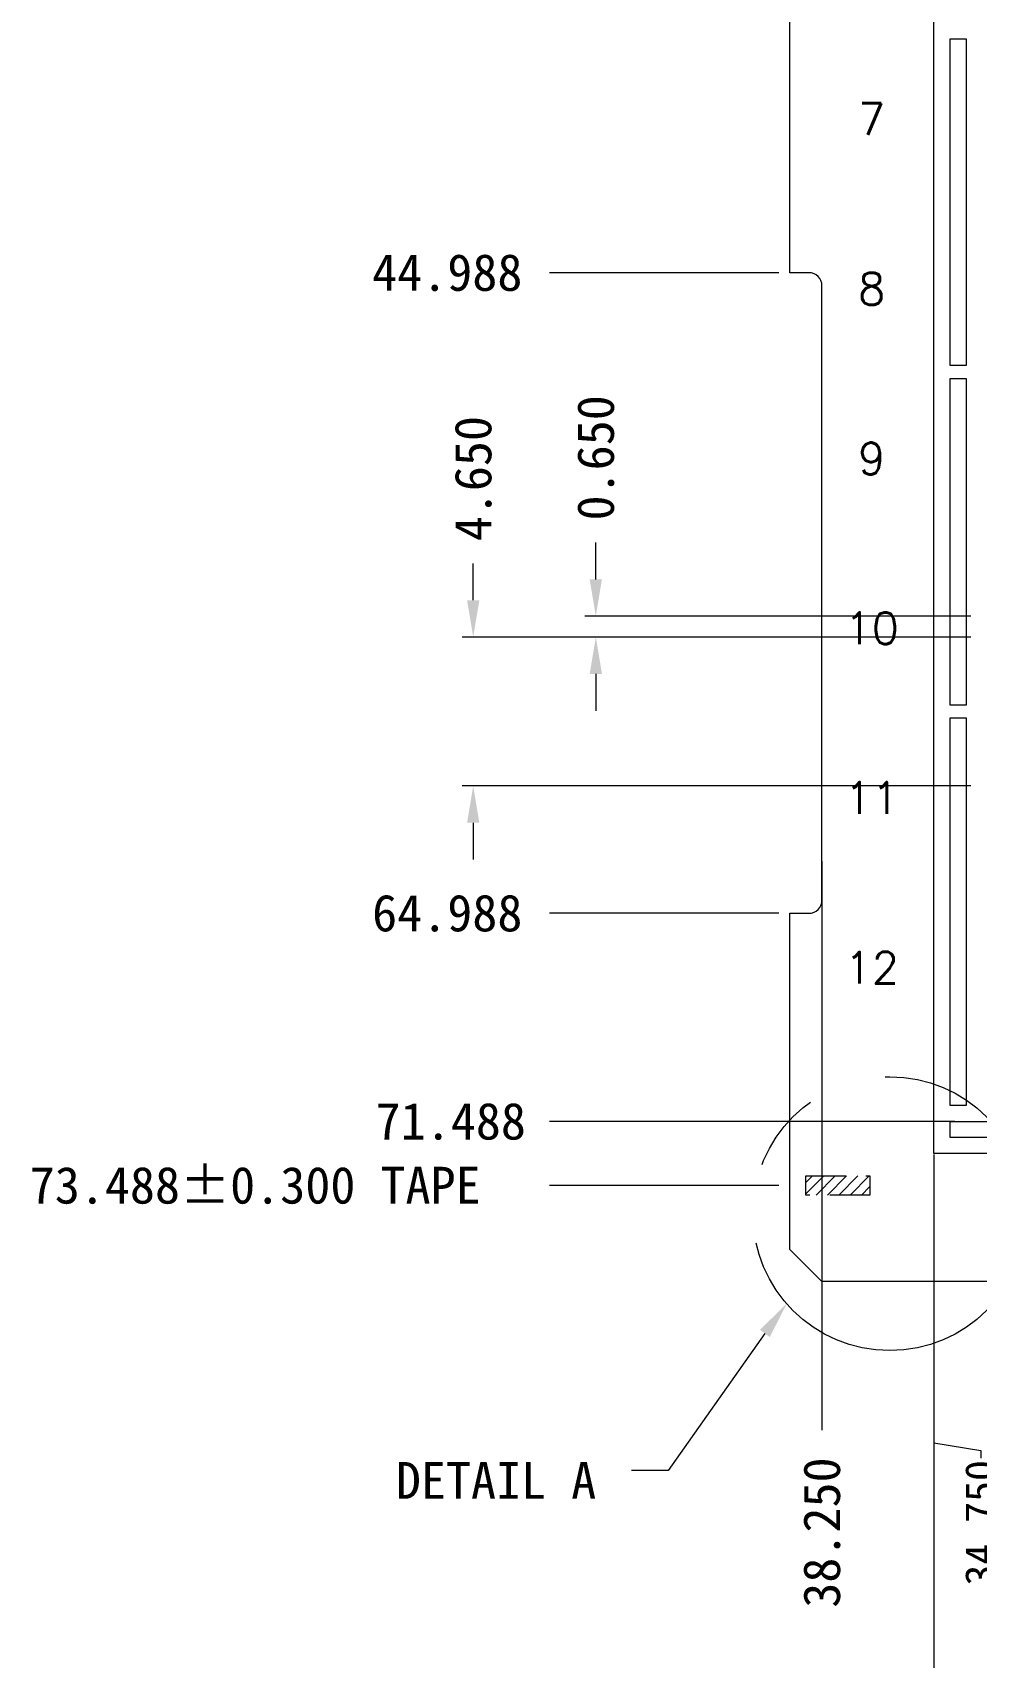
# Model space of a CAD drawing. Extents: x -197 to -81, y -157 to -2.
# Drawn here: x -197 to -167.5, y -103.3 to -52.6 of the extents above; entities that cross this region are included whole.
import ezdxf

# ---------------------------------------------------------------- set-up
doc = ezdxf.new("R2010")
doc.units = 0
doc.header["$LTSCALE"] = 5
doc.header["$MEASUREMENT"] = 0
doc.header["$PDMODE"] = 3
for name, pattern in [('0', [0]), ('CENTER', [2, 1.25, -0.25, 0.25, -0.25]), ('HIDDEN', [0.375, 0.25, -0.125])]:
    doc.linetypes.add(name, pattern=pattern)
doc.layers.get('Defpoints').update_dxf_attribs({"linetype": 'CONTINUOUS'})
for name, color, linetype in [('1', 7, 'CONTINUOUS'), ('1D', 4, 'CONTINUOUS'), ('标注', 4, '0')]:
    doc.layers.add(name, color=color, linetype=linetype)
doc.layers.add('center', color=1, linetype='CONTINUOUS', lineweight=18)
doc.styles.add('SIMPLEX', font='SIMPLEX')
doc.styles.add('宋体', font='SimSun.ttf')
doc.dimstyles.get("Standard").update_dxf_attribs({"dimscale": 0.12, "dimtxt": 1, "dimasz": 1, "dimexe": 0.3, "dimexo": 0.3, "dimgap": 0.3, "dimtad": 0, "dimdec": 3, "dimzin": 0, "dimdsep": 46, "dimtxsty": 'SIMPLEX', "dimcen": 0.5, "dimclrd": 256, "dimclre": 256, "dimclrt": 256, "dimadec": 0, "dimazin": 0, "dimtfac": 1, "dimtdec": 3, "dimtofl": 0, "dimtmove": 0, "dimatfit": 0, "dimfxl": 1, "dimtolj": 1, "dimtzin": 0, "dimlwd": -1, "dimlwe": -1, "dimarcsym": 0})

# ---------------------------------------------------------------- blocks, each defined once
blk = doc.blocks.new('*D0')
at = {"layer": 'Defpoints', "color": 0, "transparency": 16777216}
for p in [(-6756.069, -1068.076), (-6790.819, -1140.564), (-6789.361, -1150.077)]:
    blk.add_point(p, dxfattribs=at)
at = {"layer": '标注', "linetype": 'Continuous', "lineweight": 5, "transparency": 16777216}
for p, q in [((-6790.819, -1140.6), (-6790.819, -1149.597)), ((-6790.819, -1149.597), (-6789.361, -1149.837)), ((-6789.361, -1149.837), (-6789.361, -1150.077))]:
    blk.add_line(p, q, dxfattribs=at)
at = {"layer": '标注', "lineweight": 5, "transparency": 16777216, "insert": (-6789.361, -1152.097), "char_height": 0.96, "attachment_point": 5, "rotation": 90, "style": '宋体'}
blk.add_mtext('\\A1;34.750', dxfattribs=at)

msp = doc.modelspace()

# ---------------------------------------------------------------- hatches: boundary and pattern name
at = {"layer": '1D', "lineweight": 5}
h = msp.add_hatch(dxfattribs=at)
h.set_pattern_fill('ANSI31', color=256, scale=2, style=0)
h.set_pattern_definition([(45, (-134.06536, -15.08072), (-0.1767767, 0.1767767), [])])
h.paths.add_polyline_path([(-172.8154, -16.2687), (-172.8154, -16.8687), (-170.8154, -16.8687), (-170.8154, -16.2687)])
h.paths.add_polyline_path([(-172.8154, -88.8687), (-172.8154, -88.2687), (-170.8154, -88.2687), (-170.8154, -88.8687)])

# ---------------------------------------------------------------- linework, layer by layer
at = {"layer": '1', "color": 1, "lineweight": 5, "elevation": -0.0291}
msp.add_lwpolyline([(-96.8154, -91.5687), (-172.3154, -91.5687), (-173.3154, -90.5687), (-173.3154, -80.0687), (-172.7154, -80.0687, 0.4142136), (-172.3154, -79.6687), (-172.3154, -60.4687, 0.4142136), (-172.7154, -60.0687), (-173.3154, -60.0687), (-173.3154, -45.0687), (-172.7154, -45.0687, 0.4142136), (-172.3154, -44.6687), (-172.3154, -25.4687, 0.4142136), (-172.7154, -25.0687), (-173.3154, -25.0687), (-173.3154, -14.5687), (-172.3154, -13.5687), (-96.8154, -13.5687)], format="xyb", dxfattribs=at)
at = {"layer": '1', "lineweight": 5, "elevation": -0.0291}
for points in [[(-168.3154, -52.7687), (-167.8154, -52.7687), (-167.8154, -62.9687), (-168.3154, -62.9687)], [(-168.3154, -63.3687), (-167.8154, -63.3687), (-167.8154, -73.5687), (-168.3154, -73.5687)], [(-168.3154, -73.9687), (-167.8154, -73.9687), (-167.8154, -86.0687), (-168.3154, -86.0687)], [(-168.3154, -86.5687), (-155.3154, -86.5687), (-155.3154, -87.0687), (-168.315, -87.0687)]]:
    msp.add_lwpolyline(points, close=True, dxfattribs=at)
at = {"layer": '1D', "color": 1, "lineweight": 5, "elevation": -0.0291}
msp.add_lwpolyline([(-96.8154, -87.5687), (-168.8154, -87.5687), (-168.8154, -17.5687), (-96.8154, -17.5687)], dxfattribs=at)
at = {"layer": '1D', "linetype": 'HIDDEN', "lineweight": 5, "elevation": -0.0291}
msp.add_lwpolyline([(-172.8154, -88.8687), (-172.8154, -88.2687), (-170.8154, -88.2687), (-170.8154, -88.8687)], close=True, dxfattribs=at)
at = {"layer": '标注', "lineweight": 5}
for p, q in [((-173.6604, -60.0687, -0.0291), (-180.8224, -60.0687, -0.0291)), ((-179.3764, -69.6437, -0.0291), (-179.3764, -68.4937, -0.0291)), ((-183.2044, -70.2937, -0.0291), (-183.2044, -69.1437, -0.0291)), ((-167.6604, -70.7937, -0.0291), (-179.7214, -70.7937, -0.0291)), ((-167.6604, -71.4437, -0.0291), (-183.5494, -71.4437, -0.0291)), ((-167.6604, -71.4437, -0.0291), (-179.7214, -71.4437, -0.0291)), ((-179.3764, -72.5937, -0.0291), (-179.3764, -73.7437, -0.0291)), ((-167.6604, -76.0937, -0.0291), (-183.5494, -76.0937, -0.0291)), ((-183.2044, -77.2437, -0.0291), (-183.2044, -78.3937, -0.0291)), ((-172.3154, -78.4442, -0.0291), (-172.3154, -96.2124, -0.0291)), ((-173.6604, -80.0687, -0.0291), (-180.8224, -80.0687, -0.0291)), ((-168.1604, -86.5687, -0.0291), (-180.8224, -86.5687, -0.0291)), ((-173.6604, -88.5687, -0.0291), (-180.8224, -88.5687, -0.0291)), ((-168.8154, -88.4137, -0.0291), (-168.8154, -105.7215, -0.0291)), ((-174.0962, -93.1886, -0.0291), (-177.1166, -97.4652, -0.0291)), ((-177.1166, -97.4652, -0.0291), (-178.2666, -97.4652, -0.0291))]:
    msp.add_line(p, q, dxfattribs=at)
at = {"layer": '标注', "color": 2, "linetype": 'CENTER', "lineweight": 5, "ltscale": 2}
msp.add_circle((-170.1956, -89.4486, -0.0291), 4.2763, dxfattribs=at)
at = {"layer": '标注', "lineweight": 5}
for points in [[(-179.5681, -69.6437, -0.0291), (-179.1847, -69.6437, -0.0291), (-179.3764, -70.7937, -0.0291)], [(-183.3961, -70.2937, -0.0291), (-183.0127, -70.2937, -0.0291), (-183.2044, -71.4437, -0.0291)], [(-179.5681, -72.5937, -0.0291), (-179.1847, -72.5937, -0.0291), (-179.3764, -71.4437, -0.0291)], [(-183.3961, -77.2437, -0.0291), (-183.0127, -77.2437, -0.0291), (-183.2044, -76.0937, -0.0291)], [(-174.251, -93.0755, -0.0291), (-173.4179, -92.2599, -0.0291), (-173.9414, -93.3016, -0.0291)]]:
    msp.add_solid(points, dxfattribs=at)

# ---------------------------------------------------------------- texts
at = {"layer": 'center', "lineweight": 5, "char_height": 0.992064, "attachment_point": 5, "style": '宋体'}
for s, insert in [('{\\Fsimplex|c0;7}', (-170.7586, -55.2707, -0.1531)), ('{\\Fsimplex|c0;8}', (-170.7586, -60.5707, -0.1531)), ('{\\Fsimplex|c0;9}', (-170.7586, -65.8707, -0.1531)), ('{\\Fsimplex|c134;1\\Fsimplex|c0;0}', (-170.7586, -71.1707, -0.1531)), ('{\\Fsimplex|c134;1\\Fsimplex|c0;1}', (-170.7586, -76.4707, -0.1531)), ('{\\Fsimplex|c0;12}', (-170.7586, -81.7707, -0.1531))]:
    msp.add_mtext(s, dxfattribs=dict(at, insert=insert))
at = {"layer": '标注', "lineweight": 5, "style": '宋体'}
msp.add_text('DETAIL A', height=1.15, dxfattribs=at).set_placement((-185.6216, -98.3513, -0.0291))
at = {"layer": '标注', "lineweight": 5, "char_height": 1.15, "attachment_point": 5, "style": '宋体'}
for s, insert in [('\\A1;44.988', (-184.0151, -60.0687, -0.0291)), ('\\A1;64.988', (-184.0151, -80.0687, -0.0291)), ('\\A1;71.488', (-183.9055, -86.5687, -0.0291)), ('73.488±0.300 TAPE', (-190.0136, -88.5687, -0.0291))]:
    msp.add_mtext(s, dxfattribs=dict(at, insert=insert))
at = {"layer": '标注', "lineweight": 5, "char_height": 1.15, "attachment_point": 5, "rotation": 90, "style": '宋体'}
for s, insert in [('\\A1;0.650', (-179.3764, -65.8487, -0.0291)), ('\\A1;4.650', (-183.2044, -66.4987, -0.0291)), ('\\A1;38.250', (-172.3154, -99.405, -0.0291))]:
    msp.add_mtext(s, dxfattribs=dict(at, insert=insert))

# ---------------------------------------------------------------- dimensions: what is measured, and where the dimension line sits
at = {"layer": '标注', "lineweight": 5}
dim = msp.add_ordinate_dim(feature_location=(-168.8154, -87.5687, -0.0291), offset=(1.458, -9.5133), dtype=1, origin=(-134.0654, -15.0807, -0.0291), dimstyle='Standard', override={"dimtxt": 8, "dimtxsty": '宋体', "dimtfillclr": 256, "dimlwe": 5, "dimarcsym": 2}, dxfattribs=at)
dim.commit()
dim.dimension.update_dxf_attribs({"geometry": '*D0', "text_midpoint": (-167.3574, -99.1024, -0.0291), "insert": (6622.0036, 1052.9948, -0.0291)})

doc.saveas('drawing.dxf')
